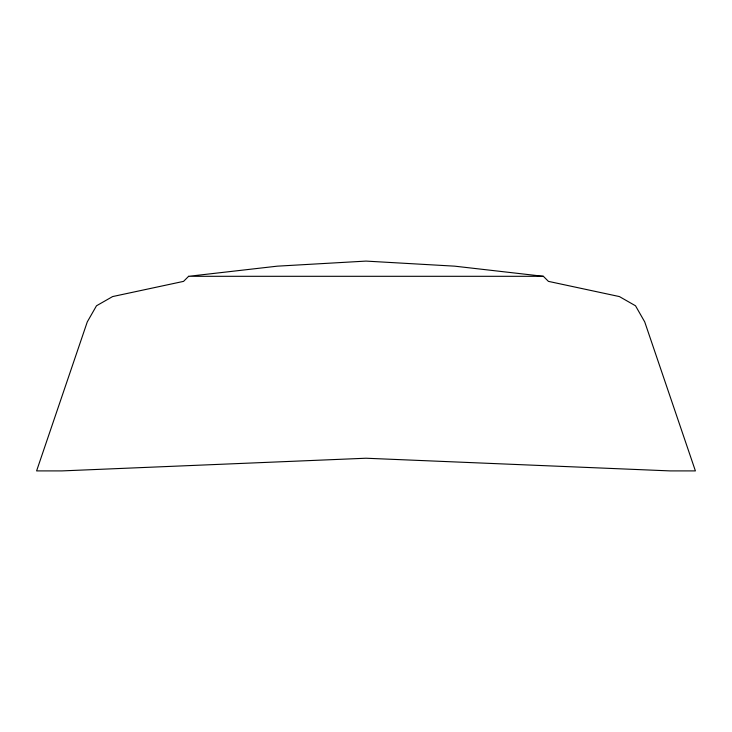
<?xml version="1.0" encoding="UTF-8"?>
<svg xmlns="http://www.w3.org/2000/svg" width="732" height="732" viewBox="0 0 732 732"><rect width="100%" height="100%" fill="white"/><g stroke="black" fill="none" stroke-linecap="round" stroke-linejoin="round"><path stroke-width="1.1" d="M188.627 276.303L183.567 281.372L112.618 296.57L96.487 305.784L87.273 321.915L36.6 470.905L61.936 470.905L366 458.232L670.064 470.905L695.4 470.905L644.727 321.915L635.513 305.784L619.382 296.57L548.433 281.372L543.373 276.303L454.682 266.164L366 261.095L277.318 266.164L188.627 276.303L543.373 276.303"/></g></svg>
